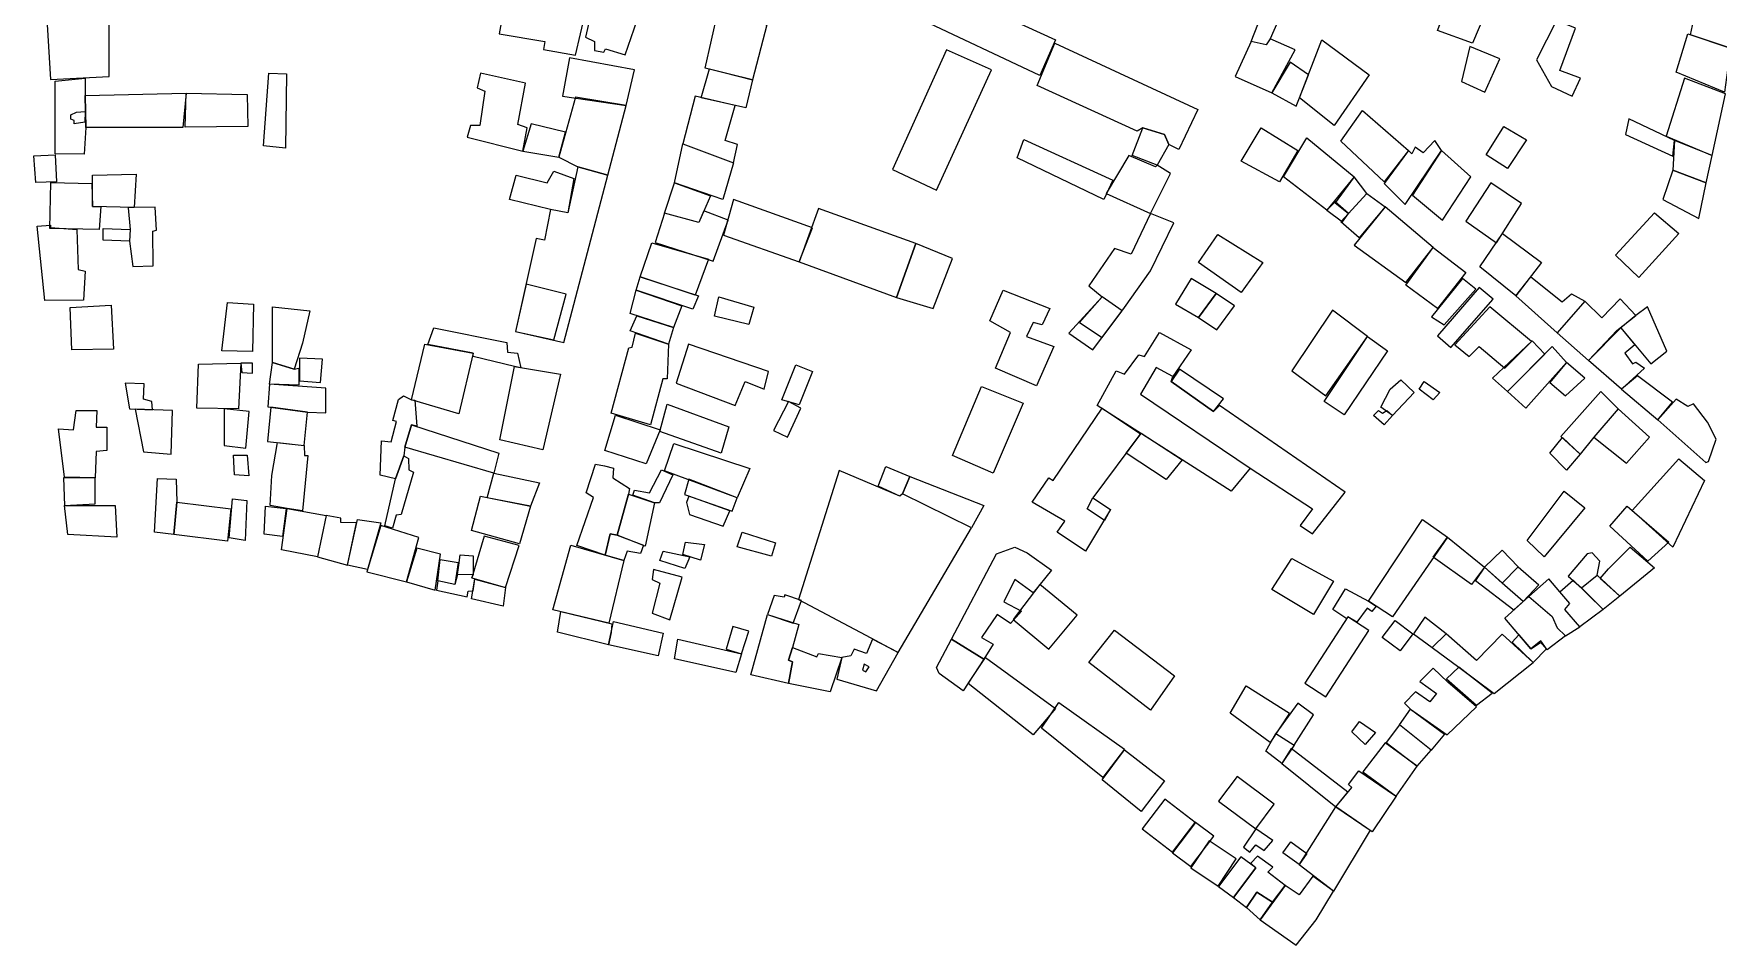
# Model space of a CAD drawing. Extents: x 144 to 1780, y -10 to 1664.
# Drawn here: x 182 to 1194, y -10 to 538 of the extents above; entities that cross this region are included whole.
import ezdxf

# ---------------------------------------------------------------- set-up
doc = ezdxf.new("R2010")
doc.units = 0

msp = doc.modelspace()

# ---------------------------------------------------------------- linework, layer by layer
at = {"layer": ''}
for points in [[(702.520749, 548.538976), (713.020747, 572.538964), (796.020733, 534.53898), (786.520735, 513.038992), (713.520747, 547.538976), (712.520747, 545.038976), (702.520749, 548.538976)], [(1025.520695, 540.038982), (1036.520695, 568.53897), (1058.020689, 559.538976), (1046.520689, 532.538988), (1025.520695, 540.038982)], [(461.620797, 538.039002), (489.220791, 533.439), (488.420791, 528.639004), (507.620789, 525.239004), (513.620783, 550.838988), (486.820789, 556.238988), (486.820789, 560.038986), (466.220793, 562.638986), (461.620797, 538.039002)], [(518.520769, 558.038934), (513.520771, 536.038942), (519.020769, 533.538942), (519.020769, 528.038944), (524.520769, 527.038944), (525.520769, 529.038944), (537.520767, 525.538944), (546.520765, 551.538934), (518.520769, 558.038934)], [(1207.020699, 555.538892), (1201.520697, 529.5389), (1177.520701, 537.538896), (1183.020701, 563.038892), (1207.020699, 555.538892)], [(614.020763, 510.538974), (585.520765, 517.53897), (593.020763, 551.038956), (622.520759, 543.538958), (614.020763, 510.538974)], [(929.354052, 545.038918), (925.020713, 535.038972), (922.520713, 531.538974), (913.520715, 533.538972), (919.687385, 549.372251), (929.354052, 545.038918)], [(192.020815, 510.705615), (227.354144, 512.372277), (227.35414, 545.705601), (190.020813, 543.705605), (192.020815, 510.705615)], [(1108.520679, 541.538988), (1097.020681, 546.038986), (1085.020681, 522.538996), (1094.020677, 506.539006), (1106.520675, 500.53901), (1111.520675, 511.539006), (1099.020677, 516.039), (1108.520679, 541.538988)], [(1201.520697, 529.5389), (1198.020697, 503.038906), (1169.020701, 515.038902), (1176.020701, 538.038896), (1201.520697, 529.5389)], [(698.020753, 456.539028), (724.520747, 444.039034), (757.520739, 516.538994), (730.520745, 528.538986), (698.020753, 456.539028)], [(785.020735, 507.038994), (795.520733, 532.53898), (881.520719, 492.539004), (870.020721, 468.539016), (864.020721, 471.539014), (861.520721, 477.539012), (848.520723, 481.53901), (845.020727, 479.53901), (785.020735, 507.038994)], [(940.020711, 528.538974), (925.020713, 535.038972), (922.520713, 531.538974), (913.520715, 533.538972), (904.020715, 512.538982), (926.020711, 502.538988), (940.020711, 528.538974)], [(984.520701, 513.538992), (963.520703, 483.039008), (942.520707, 499.538998), (956.020705, 534.53898), (984.520701, 513.538992)], [(1040.020689, 509.538998), (1054.020687, 503.039004), (1063.020687, 523.038994), (1045.020689, 530.538988), (1040.020689, 509.538998)], [(499.687433, 500.705593), (538.020761, 495.038926), (543.020759, 516.372251), (504.020765, 523.705585), (499.687433, 500.705593)], [(583.020767, 499.53898), (588.020765, 517.03897), (614.020763, 510.538974), (610.020763, 493.538982), (583.020767, 499.53898)], [(926.020711, 502.538988), (940.520707, 494.538992), (942.520707, 499.538998), (948.020707, 513.538984), (937.020711, 521.03898), (926.020711, 502.538988)], [(212.35415, 465.705631), (195.020821, 466.038964), (195.020815, 509.705615), (213.020813, 511.372279), (213.020813, 501.038948), (213.354148, 481.705625), (212.35415, 465.705631)], [(323.354124, 514.372267), (334.020789, 514.038934), (333.354128, 469.372281), (320.020797, 470.705615), (323.354124, 514.372267)], [(477.520779, 508.538956), (450.520783, 514.538956), (448.520783, 505.53896), (453.020783, 503.53896), (450.020785, 483.038968), (444.520785, 483.038968), (442.520787, 476.038972), (476.020783, 467.538974), (478.520781, 481.538966), (473.020781, 483.538966), (477.520779, 508.538956)], [(1190.520695, 465.038916), (1198.520697, 502.038906), (1174.020701, 511.538902), (1163.020699, 476.538912), (1190.520695, 465.038916)], [(271.687471, 481.705615), (213.354148, 481.705625), (213.020813, 501.038948), (273.687467, 502.372277), (271.687471, 481.705615)], [(310.687463, 482.372279), (273.020805, 482.038948), (273.687467, 502.372277), (310.354128, 501.705607), (310.687463, 482.372279)], [(497.520769, 464.038938), (509.020779, 458.038974), (527.020775, 453.038976), (538.020761, 495.038926), (507.520765, 500.038926), (497.520769, 464.038938)], [(603.520765, 495.038982), (579.520767, 500.53898), (572.020773, 472.038994), (602.520767, 460.538996), (605.020765, 471.53899), (597.520767, 474.03899), (603.520765, 495.038982)], [(206.35415, 484.038958), (206.354148, 486.038956), (204.35415, 486.705623), (204.354148, 489.372287), (207.687481, 491.038954), (213.020815, 491.372285), (212.687481, 485.038956), (206.35415, 484.038958)], [(967.520701, 473.539016), (980.520699, 492.039008), (1008.020693, 468.039024), (993.520695, 449.039034), (967.520701, 473.539016)], [(1168.020699, 474.038912), (1140.520701, 487.038908), (1138.520701, 477.538908), (1167.020697, 464.538916), (1168.020699, 474.038912)], [(476.020783, 467.538974), (497.520769, 464.038938), (501.520767, 479.038932), (481.020771, 484.038932), (476.020783, 467.538974)], [(842.020727, 465.039018), (848.520723, 481.53901), (861.520721, 477.539012), (864.020721, 471.539014), (857.020721, 459.03902), (842.020727, 465.039018)], [(941.520705, 468.039018), (930.520705, 449.03903), (907.520711, 461.53902), (919.520711, 481.539012), (941.520705, 468.039018)], [(1054.687375, 465.372249), (1065.35404, 482.372245), (1079.020705, 474.372249), (1067.687371, 457.03892), (1054.687375, 465.372249)], [(602.520767, 460.538996), (596.020763, 438.538978), (567.020767, 448.538974), (572.020773, 472.038994), (602.520767, 460.538996)], [(773.020737, 463.539018), (777.020737, 474.539012), (830.520729, 450.039026), (825.020729, 438.539034), (773.020737, 463.539018)], [(933.020705, 452.039028), (947.020703, 475.539016), (975.520697, 452.03903), (959.020699, 432.039042), (933.020705, 452.039028)], [(993.520695, 448.03903), (1006.020693, 435.539038), (1028.020689, 468.03902), (1024.020689, 474.039016), (1017.020691, 466.53902), (1012.020693, 470.039016), (1010.020693, 466.03902), (1008.020693, 468.039024), (993.520695, 448.03903)], [(1010.520689, 441.039034), (1028.520685, 426.039046), (1045.520685, 452.039032), (1028.020689, 468.03902), (1010.520689, 441.039034)], [(1187.020695, 448.53892), (1190.520695, 465.038916), (1168.020699, 474.038912), (1167.020697, 456.038918), (1187.020695, 448.53892)], [(183.35416, 448.705639), (182.020825, 464.705633), (195.020821, 465.372297), (195.687491, 449.03897), (183.35416, 448.705639)], [(468.020785, 438.538986), (472.020783, 453.03898), (490.520781, 448.53898), (494.520781, 455.538976), (506.520779, 451.038978), (503.020781, 430.538986), (492.520783, 432.538986), (468.020785, 438.538986)], [(471.520793, 359.039024), (500.520787, 352.539026), (527.020775, 453.038976), (509.020779, 458.038974), (503.020781, 430.538986), (492.520783, 432.538986), (489.020783, 414.038996), (484.020785, 415.038996), (471.520793, 359.039024)], [(826.520729, 442.039034), (853.020721, 430.039042), (865.020721, 454.039028), (857.020721, 459.039024), (856.020721, 458.039024), (840.020727, 465.039022), (826.520729, 442.039034)], [(1187.020695, 448.53892), (1167.020697, 456.038918), (1161.020697, 438.53892), (1182.520693, 427.038926), (1187.020695, 448.53892)], [(222.354152, 434.372305), (221.354154, 420.372311), (191.687493, 421.038982), (192.354158, 448.705639), (217.020819, 448.038968), (217.354154, 434.372305), (222.354152, 434.372305)], [(217.354154, 434.372305), (217.35415, 453.038966), (243.687479, 453.705631), (242.354148, 433.705639), (217.354154, 434.372305)], [(561.020761, 430.372279), (567.020767, 448.538974), (588.687425, 440.705609), (581.687425, 424.705613), (561.020761, 430.372279)], [(964.020699, 436.539038), (972.020697, 430.039044), (983.020697, 442.039036), (975.520697, 452.03903), (964.020699, 436.539038)], [(1042.520681, 425.539046), (1061.020677, 412.539056), (1076.020675, 436.039044), (1057.520679, 448.539034), (1042.520681, 425.539046)], [(596.520779, 417.039058), (642.020769, 401.039066), (650.020765, 421.539052), (602.520773, 438.539046), (596.520779, 417.039058)], [(959.020699, 432.039042), (968.520697, 425.039046), (972.020697, 430.039044), (964.020699, 437.039038), (959.020699, 432.039042)], [(967.520699, 425.039046), (983.020697, 442.039036), (994.020693, 434.039044), (978.520695, 415.539052), (967.520699, 425.039046)], [(239.687485, 413.372311), (241.520817, 398.288978), (253.770813, 398.538978), (253.520811, 419.538968), (255.770811, 420.038968), (255.020811, 433.788962), (242.354148, 433.705639), (238.770813, 433.538966), (240.020817, 420.372309), (239.687485, 413.372311)], [(561.020761, 430.372279), (555.354098, 412.705619), (590.354092, 401.372287), (599.354088, 426.038946), (584.687425, 431.705611), (581.687425, 424.705613), (561.020761, 430.372279)], [(642.020769, 401.039066), (700.520755, 379.539078), (712.020753, 412.039056), (653.520765, 433.039046), (642.020769, 401.039066)], [(853.020723, 430.039024), (841.520725, 405.539038), (831.520727, 409.039036), (816.020731, 386.539052), (824.020729, 380.039056), (804.020733, 358.039068), (818.520729, 348.039076), (837.520727, 373.53906), (853.020723, 395.539046), (867.020721, 424.53903), (853.020723, 430.039024)], [(994.020693, 434.039044), (975.520695, 411.039054), (1006.520687, 388.539072), (1023.020685, 409.53906), (994.020693, 434.039044)], [(1156.020655, 430.539056), (1170.520651, 418.039066), (1146.520653, 391.53908), (1132.520659, 405.03907), (1156.020655, 430.539056)], [(188.687499, 377.705669), (184.020831, 422.372317), (192.020827, 423.038982), (192.020827, 421.705649), (208.020825, 420.372313), (208.687493, 396.372323), (213.020827, 395.372323), (212.020831, 378.038998), (188.687499, 377.705669)], [(223.687487, 414.038982), (223.687487, 421.038978), (240.020817, 420.372309), (239.687485, 413.372311), (223.687487, 414.038982)], [(882.020715, 400.539058), (893.520713, 417.539048), (920.520705, 400.53906), (907.520709, 382.53907), (882.020715, 400.539058)], [(1051.020677, 398.039066), (1064.520677, 418.039054), (1088.020669, 400.539066), (1072.520669, 380.539078), (1051.020677, 398.039066)], [(553.520773, 412.538992), (587.520767, 402.538994), (579.520769, 381.039006), (546.520775, 392.039004), (553.520773, 412.538992)], [(722.520751, 373.039082), (734.020747, 403.03906), (712.020753, 412.039056), (700.520755, 379.539078), (722.520751, 373.039082)], [(1006.520687, 387.039074), (1023.020685, 409.53906), (1042.520677, 394.539072), (1025.520679, 373.039084), (1006.520687, 387.039074)], [(471.520793, 359.039024), (494.520787, 354.039024), (502.020783, 381.53901), (478.020787, 387.53901), (471.520793, 359.039024)], [(581.520769, 380.539006), (578.020771, 372.53901), (544.020775, 384.039006), (546.520775, 392.039004), (581.520769, 380.539006)], [(868.020719, 375.539066), (882.020715, 367.53907), (892.520713, 382.03906), (877.520717, 391.039054), (868.020719, 375.539066)], [(1048.520679, 384.539064), (1040.520681, 391.039058), (1022.020683, 368.03907), (1029.520681, 363.039076), (1048.520679, 384.539064)], [(1025.520681, 356.539078), (1033.520679, 349.539086), (1059.020675, 378.539068), (1050.520679, 385.539064), (1025.520681, 356.539078)], [(1097.35403, 358.372287), (1072.520669, 380.539078), (1081.687367, 392.038942), (1100.354032, 377.038946), (1106.020697, 381.705613), (1114.020697, 377.372279), (1097.35403, 358.372287)], [(205.02086, 348.039068), (204.020856, 373.539052), (228.52085, 375.03905), (230.020854, 348.539062), (205.02086, 348.039068)], [(295.020836, 347.539052), (298.520833, 376.539036), (314.020827, 375.539036), (313.520833, 347.039052), (295.020836, 347.539052)], [(571.520773, 374.539008), (566.520773, 361.539016), (540.520779, 370.039012), (544.020775, 384.039006), (571.520773, 374.539008)], [(591.020761, 368.372299), (593.687425, 380.038964), (614.687423, 373.705631), (611.687425, 363.372301), (591.020761, 368.372299)], [(792.520735, 373.039066), (788.020735, 363.039072), (782.520737, 364.53907), (778.520737, 356.039076), (795.020735, 350.039078), (784.520737, 326.539096), (760.020743, 337.03909), (769.020739, 358.539074), (756.520743, 365.53907), (764.520739, 384.039058), (792.520735, 373.039066)], [(810.520731, 364.539066), (824.020729, 355.53907), (836.020727, 371.539062), (824.020729, 380.039056), (810.520731, 364.539066)], [(882.020715, 367.53907), (893.020713, 360.039074), (903.520711, 374.539066), (892.520713, 382.03906), (882.020715, 367.53907)], [(1097.35403, 358.372287), (1116.354026, 341.705627), (1133.354026, 359.705623), (1144.687357, 368.705621), (1135.354026, 378.705617), (1124.354026, 367.372285), (1114.020697, 377.372279), (1097.35403, 358.372287)], [(325.520831, 340.539052), (325.520825, 374.039034), (348.020819, 371.539032), (343.520825, 352.039044), (338.520827, 336.539052), (325.520831, 340.539052)], [(566.520773, 361.539016), (563.520775, 351.539022), (540.520779, 359.539018), (544.520779, 368.539012), (566.520773, 361.539016)], [(938.020699, 335.539104), (958.520695, 320.539116), (983.520689, 356.039094), (962.520697, 372.03908), (938.020699, 335.539104)], [(1036.020679, 351.039084), (1044.520677, 344.039088), (1050.520675, 350.039086), (1066.020671, 337.039096), (1082.020669, 353.039086), (1057.020675, 374.03907), (1036.020679, 351.039084)], [(1163.354024, 347.372285), (1151.687361, 374.03894), (1144.687357, 368.705621), (1135.687361, 361.372277), (1153.687357, 339.705619), (1163.354024, 347.372285)], [(471.020793, 338.039036), (446.020783, 344.038982), (446.020799, 346.039036), (418.770789, 351.288982), (422.520787, 361.288976), (466.270779, 352.538976), (466.770779, 346.788978), (472.770779, 346.038978), (474.770779, 337.288982), (471.020793, 338.039036)], [(563.520775, 351.539022), (562.687431, 330.705639), (560.020767, 330.705639), (552.687435, 303.038986), (529.020771, 310.038986), (539.687433, 349.372299), (541.687433, 349.705633), (543.687433, 358.038962), (563.520775, 351.539022)], [(821.020729, 314.539104), (832.520727, 335.53909), (837.520725, 333.539092), (846.020723, 345.039084), (849.520721, 344.039084), (858.520721, 358.539074), (877.520715, 348.039082), (866.520719, 332.039094), (856.520721, 337.53909), (847.020723, 321.5391), (913.020703, 277.039138), (901.520705, 263.039146), (821.020729, 314.539104)], [(957.520697, 317.039108), (983.520689, 356.039094), (995.520689, 347.53909), (969.520691, 309.039116), (957.520697, 317.039108)], [(1150.020691, 337.038952), (1136.020689, 324.372303), (1116.354026, 341.705627), (1135.687361, 361.372277), (1144.020693, 351.038948), (1138.020695, 346.038948), (1142.687359, 339.705619), (1144.687359, 340.705619), (1150.020691, 337.038952)], [(409.020811, 318.039056), (417.020805, 351.539036), (446.020799, 346.039036), (437.520805, 309.539058), (409.020811, 318.039056)], [(575.520781, 351.539058), (568.020783, 328.039078), (603.520775, 314.539082), (609.520773, 329.039072), (621.020771, 324.539074), (623.520771, 335.039066), (575.520781, 351.539058)], [(1082.520667, 353.539086), (1090.020665, 345.539094), (1067.520669, 323.039106), (1058.520671, 331.039102), (1082.520667, 353.539086)], [(1067.520669, 323.039106), (1067.520669, 323.039106), (1078.520665, 313.039116), (1103.020663, 340.539098), (1094.520665, 350.03909), (1067.520669, 323.039106)], [(280.020844, 313.039076), (281.02084, 339.53906), (306.520834, 340.039056), (305.020836, 312.53907), (280.020844, 313.039076)], [(307.020834, 334.539058), (313.520833, 334.039058), (313.520833, 340.039056), (306.520834, 340.039056), (307.020834, 334.539058)], [(323.770809, 327.539), (325.520831, 340.539052), (338.520827, 336.539052), (341.270805, 337.038994), (341.270805, 326.789), (323.770809, 327.539)], [(341.770805, 329.538998), (354.270803, 328.538998), (355.520801, 342.538992), (341.770803, 343.038992), (341.770805, 329.538998)], [(462.020801, 294.039062), (471.020793, 338.039036), (498.520787, 333.539036), (488.020795, 288.039062), (462.020801, 294.039062)], [(650.020765, 335.039066), (642.020767, 315.03908), (631.520769, 318.039078), (640.020765, 339.039064), (650.020765, 335.039066)], [(847.020723, 321.5391), (913.020703, 277.039138), (950.520695, 252.539158), (943.020695, 242.539166), (950.520693, 237.53917), (970.020689, 262.53915), (894.520711, 314.539108), (891.020711, 311.03911), (865.520719, 329.039094), (866.520719, 332.039094), (856.520721, 337.53909), (847.020723, 321.5391)], [(865.520719, 329.039094), (891.020711, 311.03911), (897.020711, 318.539104), (870.520717, 336.53909), (865.520719, 329.039094)], [(1093.020663, 328.539106), (1102.520659, 320.539112), (1114.020657, 331.039106), (1103.020663, 340.539098), (1093.020663, 328.539106)], [(239.687495, 312.705685), (253.354158, 312.039016), (253.020825, 317.039012), (248.020825, 318.372345), (248.354156, 327.705675), (237.020827, 328.03901), (239.687495, 312.705685)], [(322.770811, 313.789006), (346.520827, 310.539068), (357.520805, 310.289002), (357.520803, 325.038998), (323.770809, 327.539), (322.770811, 313.789006)], [(751.520745, 326.039096), (776.520737, 316.039104), (758.520743, 274.039138), (734.020751, 284.53913), (751.520745, 326.039096)], [(1011.520683, 322.539102), (998.520687, 308.539112), (991.520687, 313.539106), (997.020687, 324.539098), (1003.520687, 330.039096), (1011.520683, 322.539102)], [(1014.520681, 324.539102), (1017.520681, 329.039098), (1027.020679, 322.539104), (1023.020679, 318.039106), (1014.520681, 324.539102)], [(1145.687355, 332.372301), (1136.020689, 324.372303), (1158.020683, 306.03898), (1166.687349, 316.705641), (1145.687355, 332.372301)], [(390.270801, 272.789018), (391.020799, 293.289008), (396.770799, 292.789008), (400.020795, 305.039002), (397.770797, 305.539002), (401.270795, 318.288998), (404.270793, 320.538996), (409.020811, 318.039056), (411.020793, 317.788998), (412.270793, 302.289002), (409.020813, 303.039062), (405.020817, 289.53907), (404.520797, 284.289012), (399.520799, 270.539018), (390.270801, 272.789018)], [(558.3541, 299.038988), (562.687433, 315.372313), (599.687427, 301.705651), (595.020763, 286.038992), (558.3541, 299.038988)], [(635.520767, 317.03908), (626.520773, 299.53909), (635.020771, 295.539094), (643.020767, 313.03908), (635.520767, 317.03908)], [(1134.020667, 312.539058), (1119.520667, 295.539066), (1119.520667, 295.539066), (1111.354024, 285.372315), (1099.687359, 296.03898), (1123.687357, 323.03897), (1134.020667, 312.539058)], [(1158.020683, 306.03898), (1186.687347, 280.372309), (1188.354014, 281.038976), (1193.020683, 294.372305), (1187.687349, 304.705635), (1179.35402, 315.705631), (1176.020687, 314.038964), (1169.020687, 318.372295), (1158.020683, 306.03898)], [(200.520876, 271.539112), (197.02087, 300.539096), (206.020868, 300.039094), (207.520866, 311.539086), (220.020862, 311.539086), (219.520862, 301.53909), (226.020862, 301.539088), (226.020862, 287.5391), (219.520866, 287.0391), (219.020868, 271.03911), (200.520876, 271.539112)], [(264.687493, 285.372359), (265.354156, 311.705681), (243.020827, 312.372349), (248.020829, 286.705693), (264.687493, 285.372359)], [(296.520838, 312.539072), (296.520844, 290.539086), (309.520838, 289.039084), (311.520836, 311.03907), (296.520838, 312.539072)], [(322.520836, 293.039082), (344.520833, 290.539078), (346.520827, 310.539068), (324.520833, 313.539068), (322.520836, 293.039082)], [(558.520789, 300.039096), (550.020791, 279.53911), (525.187463, 287.539108), (531.520793, 308.872427), (558.520789, 300.039096)], [(847.020721, 297.539118), (818.520729, 259.039146), (829.020727, 252.039154), (814.020731, 227.039174), (797.020733, 238.539164), (801.520733, 245.03916), (782.020737, 256.53915), (792.020735, 271.039138), (794.520735, 269.53914), (824.020729, 313.039108), (847.020721, 297.539118)], [(998.520687, 308.539112), (993.520687, 303.039114), (987.020689, 308.539112), (990.020689, 311.53911), (992.520687, 310.03911), (992.520687, 310.03911), (995.020687, 311.53911), (998.520687, 308.539112)], [(1119.520667, 295.539066), (1139.020661, 280.039078), (1153.020659, 295.53907), (1134.020667, 312.539058), (1119.520667, 295.539066)], [(458.520805, 274.039076), (405.020817, 289.53907), (409.020813, 303.039062), (461.520801, 286.039068), (458.520805, 274.039076)], [(872.020715, 282.03913), (862.520719, 270.03914), (838.520723, 286.039128), (847.520721, 298.039118), (872.020715, 282.03913)], [(1111.354024, 285.372315), (1103.020693, 275.705653), (1093.020693, 286.038982), (1100.687359, 295.372313), (1111.354024, 285.372315)], [(311.35415, 272.372359), (302.687485, 273.039026), (302.020817, 284.705687), (310.35415, 284.705687), (311.35415, 272.372359)], [(324.020817, 254.539032), (325.020813, 272.539024), (328.520811, 292.289016), (344.520833, 290.539078), (344.770809, 284.539018), (346.770809, 284.539018), (343.520813, 251.289032), (334.270813, 252.789032), (324.020817, 254.539032)], [(393.020803, 242.289032), (399.520799, 270.539018), (404.520797, 284.289012), (407.270797, 282.789012), (407.520797, 276.039016), (410.270797, 274.539016), (402.770801, 249.039026), (399.770803, 248.789026), (397.520803, 240.789032), (393.020803, 242.289032)], [(561.020769, 275.372329), (566.687433, 291.705657), (612.354092, 276.705661), (604.687429, 259.039002), (561.020769, 275.372329)], [(454.520807, 259.039084), (458.520805, 274.039076), (486.020799, 268.039076), (480.520801, 254.039084), (454.520807, 259.039084)], [(508.354112, 230.372345), (518.354108, 259.372331), (514.020775, 262.038998), (519.687437, 279.372323), (525.020771, 278.372323), (530.354104, 277.038992), (530.020771, 271.038994), (540.020769, 264.705663), (539.354104, 261.372337), (532.687441, 236.705681), (528.354106, 237.372339), (525.354108, 224.705681), (508.354112, 230.372345)], [(566.020767, 273.03899), (558.020769, 256.038998), (555.020769, 256.039006), (542.020769, 260.705665), (543.020769, 263.705663), (552.020769, 262.038996), (559.3541, 276.038988), (566.020767, 273.03899)], [(745.520745, 241.039126), (704.020757, 261.539112), (702.520757, 260.039116), (666.020763, 275.539106), (641.520773, 198.039164), (682.020765, 176.539178), (701.520761, 166.039186), (745.520745, 241.039126)], [(689.520759, 266.03911), (694.020759, 278.039104), (708.520753, 272.039106), (704.020757, 261.539112), (702.520757, 260.039116), (689.520759, 266.03911)], [(1167.020677, 229.539012), (1142.520683, 251.538998), (1170.520679, 282.53899), (1186.020675, 269.538996), (1167.020677, 229.539012)], [(219.020872, 255.53912), (219.020868, 271.03911), (200.020876, 271.039112), (200.52088, 254.539124), (219.020872, 255.53912)], [(266.187527, 237.039124), (254.687499, 238.372383), (256.354162, 270.705699), (267.687493, 270.372365), (268.020858, 256.53911), (266.187527, 237.039124)], [(573.020767, 261.038996), (601.687427, 251.038998), (604.687429, 259.039002), (575.687431, 270.372325), (575.687431, 270.372325), (573.020767, 261.038996)], [(708.520753, 272.039106), (753.020743, 254.539118), (745.520745, 241.039126), (704.020757, 261.539112), (708.520753, 272.039106)], [(202.520882, 237.039134), (200.52088, 254.539124), (231.020868, 254.539118), (232.02087, 235.539132), (202.520882, 237.039134)], [(298.520852, 233.03912), (266.187527, 237.039124), (268.020858, 256.53911), (300.520848, 252.539108), (298.520852, 233.03912)], [(309.020848, 233.539118), (299.52085, 235.039118), (301.520848, 258.539106), (310.020844, 257.539102), (309.020848, 233.539118)], [(333.770813, 252.789032), (331.520817, 235.78904), (320.520819, 237.28904), (321.270817, 254.039034), (333.770813, 252.789032)], [(445.020811, 239.539096), (450.520807, 260.039084), (480.520801, 254.039084), (474.020805, 231.5391), (445.020811, 239.539096)], [(539.354104, 261.372337), (555.020769, 256.039006), (549.354104, 230.039018), (532.687441, 236.705681), (539.354104, 261.372337)], [(575.687433, 260.038996), (574.3541, 256.372331), (576.020767, 249.039002), (596.354096, 242.039004), (600.354096, 251.372331), (575.687433, 260.038996)], [(815.020729, 252.539152), (818.520729, 259.039146), (829.020727, 252.039154), (825.520727, 245.53916), (815.020729, 252.539152)], [(1114.020687, 253.039004), (1089.687353, 223.705683), (1079.354024, 233.372343), (1101.687357, 263.038998), (1114.020687, 253.039004)], [(1164.520677, 232.539008), (1152.020679, 221.039014), (1129.020683, 242.039002), (1139.520683, 254.038998), (1164.520677, 232.539008)], [(334.270813, 252.789032), (357.770811, 248.539032), (352.520813, 223.539044), (331.020817, 227.789044), (334.270813, 252.789032)], [(352.520813, 223.539044), (370.520834, 218.53912), (376.020809, 244.039032), (366.520809, 244.289032), (366.520809, 246.789032), (357.770811, 248.539032), (352.520813, 223.539044)], [(390.520825, 244.0391), (382.520833, 216.03912), (370.520834, 218.53912), (376.520831, 246.039102), (390.520825, 244.0391)], [(984.020681, 197.039198), (1016.520675, 246.039162), (1031.520669, 235.53917), (998.520675, 187.539207), (984.020681, 197.039198)], [(382.270809, 214.539046), (406.020805, 208.539046), (413.520799, 235.289032), (390.520805, 242.539032), (382.270809, 214.539046)], [(452.770793, 236.03903), (445.270795, 211.03904), (465.520793, 205.289044), (473.770789, 230.53903), (452.770793, 236.03903)], [(525.354108, 224.705681), (528.354106, 237.372339), (532.687441, 236.705681), (548.354104, 230.705677), (546.687437, 225.705679), (538.687437, 227.039012), (536.687441, 221.372355), (525.354108, 224.705681)], [(604.687429, 229.705673), (607.687427, 238.372337), (627.687423, 232.039006), (625.354092, 224.03901), (604.687429, 229.705673)], [(1053.687361, 217.372349), (1046.020697, 207.039012), (1023.020701, 223.372337), (1031.520669, 235.53917), (1053.687361, 217.372349)], [(406.020805, 208.539046), (423.270801, 203.539048), (426.520799, 225.289038), (412.270801, 228.789036), (406.020805, 208.539046)], [(437.520797, 218.539038), (438.270795, 224.789036), (446.020793, 224.289036), (446.020795, 212.78904), (436.770797, 213.03904), (437.520797, 218.539038)], [(527.687443, 183.705708), (494.020785, 191.705706), (504.687447, 230.705687), (536.687441, 221.372355), (527.687443, 183.705708)], [(576.3541, 223.705679), (573.3541, 216.705683), (558.354102, 221.372347), (560.354102, 227.03901), (576.3541, 223.705679)], [(572.020767, 225.03901), (573.687433, 232.372339), (585.020767, 231.039006), (582.687433, 221.705679), (572.020767, 225.03901)], [(733.520753, 174.039209), (760.520743, 225.539138), (771.520739, 229.539136), (779.020737, 226.039138), (793.520735, 215.539146), (782.520737, 202.039156), (771.520739, 210.039148), (765.020743, 196.539162), (775.520739, 191.039164), (769.020741, 183.53917), (761.020743, 189.039166), (751.520745, 175.039176), (758.520743, 171.03918), (753.020747, 162.039219), (733.520753, 174.039209)], [(1064.354024, 207.705689), (1053.687361, 217.372349), (1064.354026, 227.705679), (1074.020691, 217.705683), (1064.354024, 207.705689)], [(1104.020687, 212.039014), (1112.020685, 205.039016), (1121.520683, 212.539014), (1123.020683, 221.039012), (1118.520685, 226.039008), (1115.520685, 225.539008), (1104.020687, 212.039014)], [(1156.020641, 217.039152), (1135.020645, 200.03916), (1123.353984, 210.705818), (1128.353982, 216.372481), (1141.353982, 229.372473), (1156.020641, 217.039152)], [(424.020801, 203.539046), (442.520797, 199.539048), (443.020797, 203.039046), (446.020795, 203.289046), (447.020795, 210.28904), (445.270795, 211.03904), (446.020795, 212.78904), (436.770797, 213.03904), (435.020799, 207.039044), (424.770799, 209.289044), (424.020801, 203.539046)], [(437.020797, 220.289038), (435.020799, 207.039044), (424.770799, 209.289044), (426.270799, 222.039038), (437.020797, 220.289038)], [(554.354104, 216.039024), (553.687437, 210.039028), (558.354104, 207.705695), (553.687439, 189.705702), (564.354104, 185.705704), (571.687435, 211.372357), (554.354104, 216.039024)], [(926.020699, 204.039188), (938.020697, 222.539172), (963.020689, 209.039186), (951.020689, 189.039201), (926.020699, 204.039188)], [(1048.35403, 209.372345), (1071.354026, 191.705687), (1077.020689, 196.705695), (1053.687361, 217.372349), (1048.35403, 209.372345)], [(1077.020689, 196.705695), (1064.354024, 207.705689), (1074.020691, 217.705683), (1086.35402, 206.705689), (1077.020689, 196.705695)], [(445.020797, 198.28905), (447.020795, 210.28904), (465.520793, 205.289044), (464.020793, 194.03905), (445.020797, 198.28905)], [(786.520737, 207.039184), (770.520741, 186.039199), (792.020735, 168.039215), (809.020731, 188.539198), (786.520737, 207.039184)], [(971.020705, 186.372357), (962.687375, 192.039022), (970.35404, 204.372353), (984.020681, 197.039198), (988.687369, 194.039022), (986.020703, 190.705691), (983.354038, 192.705691), (977.020705, 184.372361), (971.723693, 187.582082), (971.020705, 186.372357)], [(1080.354022, 199.705683), (1094.35402, 187.705691), (1097.35402, 181.039028), (1102.354018, 176.03903), (1111.020683, 181.539028), (1102.020685, 192.039022), (1105.020685, 195.53902), (1099.020687, 202.539016), (1092.354022, 210.372347), (1080.354022, 199.705683)], [(1125.020683, 192.039024), (1111.020683, 181.539028), (1102.020685, 192.039022), (1105.020685, 195.53902), (1099.020687, 202.539016), (1107.020687, 209.539014), (1125.020683, 192.039024)], [(1135.020645, 200.03916), (1125.020683, 192.039024), (1112.020685, 205.039016), (1121.520683, 212.539014), (1135.020645, 200.03916)], [(638.354092, 183.70571), (643.354092, 197.372369), (633.354092, 200.705702), (633.020761, 199.372369), (627.020763, 200.372369), (623.020763, 189.03904), (638.354092, 183.70571)], [(1066.020693, 186.705689), (1080.354022, 199.705683), (1094.35402, 187.705691), (1097.35402, 181.039028), (1102.354018, 176.03903), (1091.35402, 167.705699), (1087.687353, 173.03903), (1081.687355, 168.372365), (1066.020693, 186.705689)], [(527.354114, 170.705714), (496.687451, 178.372379), (498.687451, 190.705706), (529.35411, 183.372375), (529.020779, 178.039044), (527.354114, 170.705714)], [(560.354106, 177.705708), (557.354108, 164.039048), (527.354114, 170.705714), (530.35411, 184.705706), (560.354106, 177.705708)], [(613.020767, 152.705716), (623.020763, 189.03904), (641.687425, 183.039036), (638.020777, 169.039186), (635.520779, 161.539194), (638.020779, 160.539194), (635.520779, 147.539203), (613.020767, 152.705716)], [(958.35404, 139.372381), (984.354036, 179.372363), (971.723693, 187.582082), (945.723697, 147.5821), (958.35404, 139.372381)], [(992.354036, 175.039032), (1000.020701, 185.372361), (1010.78401, 177.386683), (1003.117343, 167.053355), (992.354036, 175.039032)], [(1011.020699, 177.372357), (1022.35403, 169.039038), (1030.687363, 177.372367), (1018.020699, 187.372353), (1011.020699, 177.372357)], [(604.020769, 154.03906), (567.020773, 162.372391), (569.020773, 174.039052), (607.354102, 165.372389), (604.020769, 154.03906)], [(607.354102, 165.372389), (611.687431, 179.039046), (602.020769, 181.705712), (598.020769, 168.039054), (607.354102, 165.372389)], [(664.520771, 150.039199), (688.520763, 143.039205), (701.520761, 166.039186), (686.020763, 174.039178), (682.520765, 165.539186), (675.020765, 168.039186), (673.020767, 164.03919), (667.520767, 163.03919), (664.520771, 150.039199)], [(753.020747, 162.039219), (740.520751, 143.039237), (726.020755, 153.539229), (724.520755, 157.039227), (733.520753, 174.039209), (753.020747, 162.039219)], [(867.520713, 152.039229), (853.020717, 131.539249), (816.020729, 160.039223), (831.520723, 179.539203), (867.520713, 152.039229)], [(1059.687353, 141.372385), (1083.020685, 160.039044), (1064.354024, 177.039034), (1049.020691, 161.372375), (1030.687363, 177.372367), (1022.35403, 169.039038), (1038.354028, 157.372375), (1059.687353, 141.372385)], [(1070.354022, 172.372363), (1074.354022, 176.705695), (1081.687355, 168.372365), (1087.35402, 172.03903), (1091.020687, 168.372365), (1083.020685, 160.039044), (1070.354022, 172.372363)], [(635.520779, 147.539203), (638.020779, 160.539194), (635.520779, 161.539194), (638.020777, 169.039186), (652.520773, 163.539192), (653.520773, 165.539188), (667.520767, 163.03919), (660.520773, 142.539205), (635.520779, 147.539203)], [(743.520751, 147.539233), (754.020747, 163.039219), (796.020735, 132.539247), (782.520737, 116.539261), (743.520751, 147.539233)], [(680.020765, 155.539196), (682.020765, 154.539196), (684.020765, 157.539194), (681.020765, 159.039192), (680.020765, 155.539196)], [(1031.354026, 116.70573), (1049.020691, 133.372389), (1031.687361, 148.372379), (1023.020697, 156.705708), (1015.020697, 148.705712), (1025.020695, 141.372383), (1021.020697, 136.372385), (1012.35403, 142.372383), (1005.687363, 135.705718), (1009.35403, 132.039056), (1031.354026, 116.70573)], [(1049.020691, 134.372389), (1058.354022, 141.705718), (1038.354028, 157.372375), (1031.020695, 150.372379), (1049.020691, 134.372389)], [(901.020701, 129.539251), (910.520699, 146.039235), (936.520691, 129.539253), (925.020695, 112.039267), (901.020701, 129.539251)], [(787.520737, 120.539259), (798.020733, 136.039243), (837.520721, 108.039269), (824.520727, 91.039285), (787.520737, 120.539259)], [(928.354046, 117.372381), (939.354042, 110.372387), (951.020709, 128.705712), (941.687377, 135.705708), (928.354046, 117.372381)], [(1021.687361, 107.372401), (1002.687363, 122.705724), (1009.35403, 132.039056), (1029.687359, 117.039064), (1021.687361, 107.372401)], [(974.020705, 118.372383), (978.687369, 124.705714), (988.354034, 118.03905), (982.020701, 110.70572), (974.020705, 118.372383)], [(1013.354028, 97.70574), (1021.687361, 107.372401), (1002.687363, 122.705724), (994.687365, 112.039064), (1013.354028, 97.70574)], [(922.354046, 106.70572), (928.354046, 117.372381), (939.354042, 110.372387), (932.020711, 99.372391), (922.354046, 106.70572)], [(1000.687363, 79.70575), (1013.354028, 97.70574), (994.020699, 111.70573), (980.687365, 94.372407), (1000.687363, 79.70575)], [(824.020733, 89.538904), (837.520731, 107.5389), (861.520729, 89.038904), (847.520731, 70.53891), (824.020733, 89.538904)], [(932.020711, 99.372391), (964.354018, 73.372583), (971.687367, 82.03907), (937.687377, 108.372387), (932.020711, 99.372391)], [(894.020715, 76.705746), (916.354046, 60.039092), (927.478667, 74.94608), (905.145339, 91.612736), (894.020715, 76.705746)], [(964.354018, 73.372583), (974.020701, 85.039078), (972.020701, 86.705744), (978.354032, 95.039074), (999.687363, 80.372415), (1000.687363, 79.70575), (986.35403, 58.372427), (964.354018, 73.372583)], [(848.020725, 60.03909), (866.354054, 46.039096), (880.023711, 63.939832), (861.690381, 77.939824), (848.020725, 60.03909)], [(985.020677, 59.372597), (963.020681, 22.705962), (942.354022, 38.372615), (964.354018, 73.372583), (985.020677, 59.372597)], [(866.354054, 45.705762), (877.35405, 37.372435), (891.161906, 55.598798), (880.161906, 63.932126), (866.354054, 45.705762)], [(877.35405, 36.705768), (893.687381, 25.705776), (904.63695, 41.964219), (888.303619, 52.964213), (877.35405, 36.705768)], [(916.354046, 60.039092), (909.020713, 49.039096), (912.687379, 46.039098), (916.354046, 50.372429), (921.354042, 47.039098), (926.687375, 53.039094), (916.354046, 60.039092)], [(942.354038, 38.70577), (932.687375, 45.705766), (937.415924, 52.235663), (947.082587, 45.235669), (942.354038, 38.70577)], [(894.020715, 25.372443), (903.020713, 18.70578), (916.318613, 36.657942), (907.318617, 43.324603), (894.020715, 25.372443)], [(903.020713, 18.70578), (910.687379, 12.705784), (917.020709, 22.039112), (926.354042, 16.039116), (934.020693, 26.039291), (923.687375, 34.039106), (926.687375, 37.039104), (917.354044, 43.705766), (913.354046, 39.372435), (916.318613, 36.657942), (903.020713, 18.70578)], [(963.020681, 22.705962), (950.687353, 31.705954), (942.35402, 20.372629), (934.020693, 26.039291), (919.020695, 5.372643), (940.687353, -9.960675), (952.687351, 5.372645), (963.020681, 22.705962)], [(910.687379, 12.705784), (919.020695, 5.372643), (926.354042, 16.039116), (917.020709, 22.039112), (910.687379, 12.705784)]]:
    msp.add_lwpolyline(points, dxfattribs=at)

doc.saveas('drawing.dxf')
